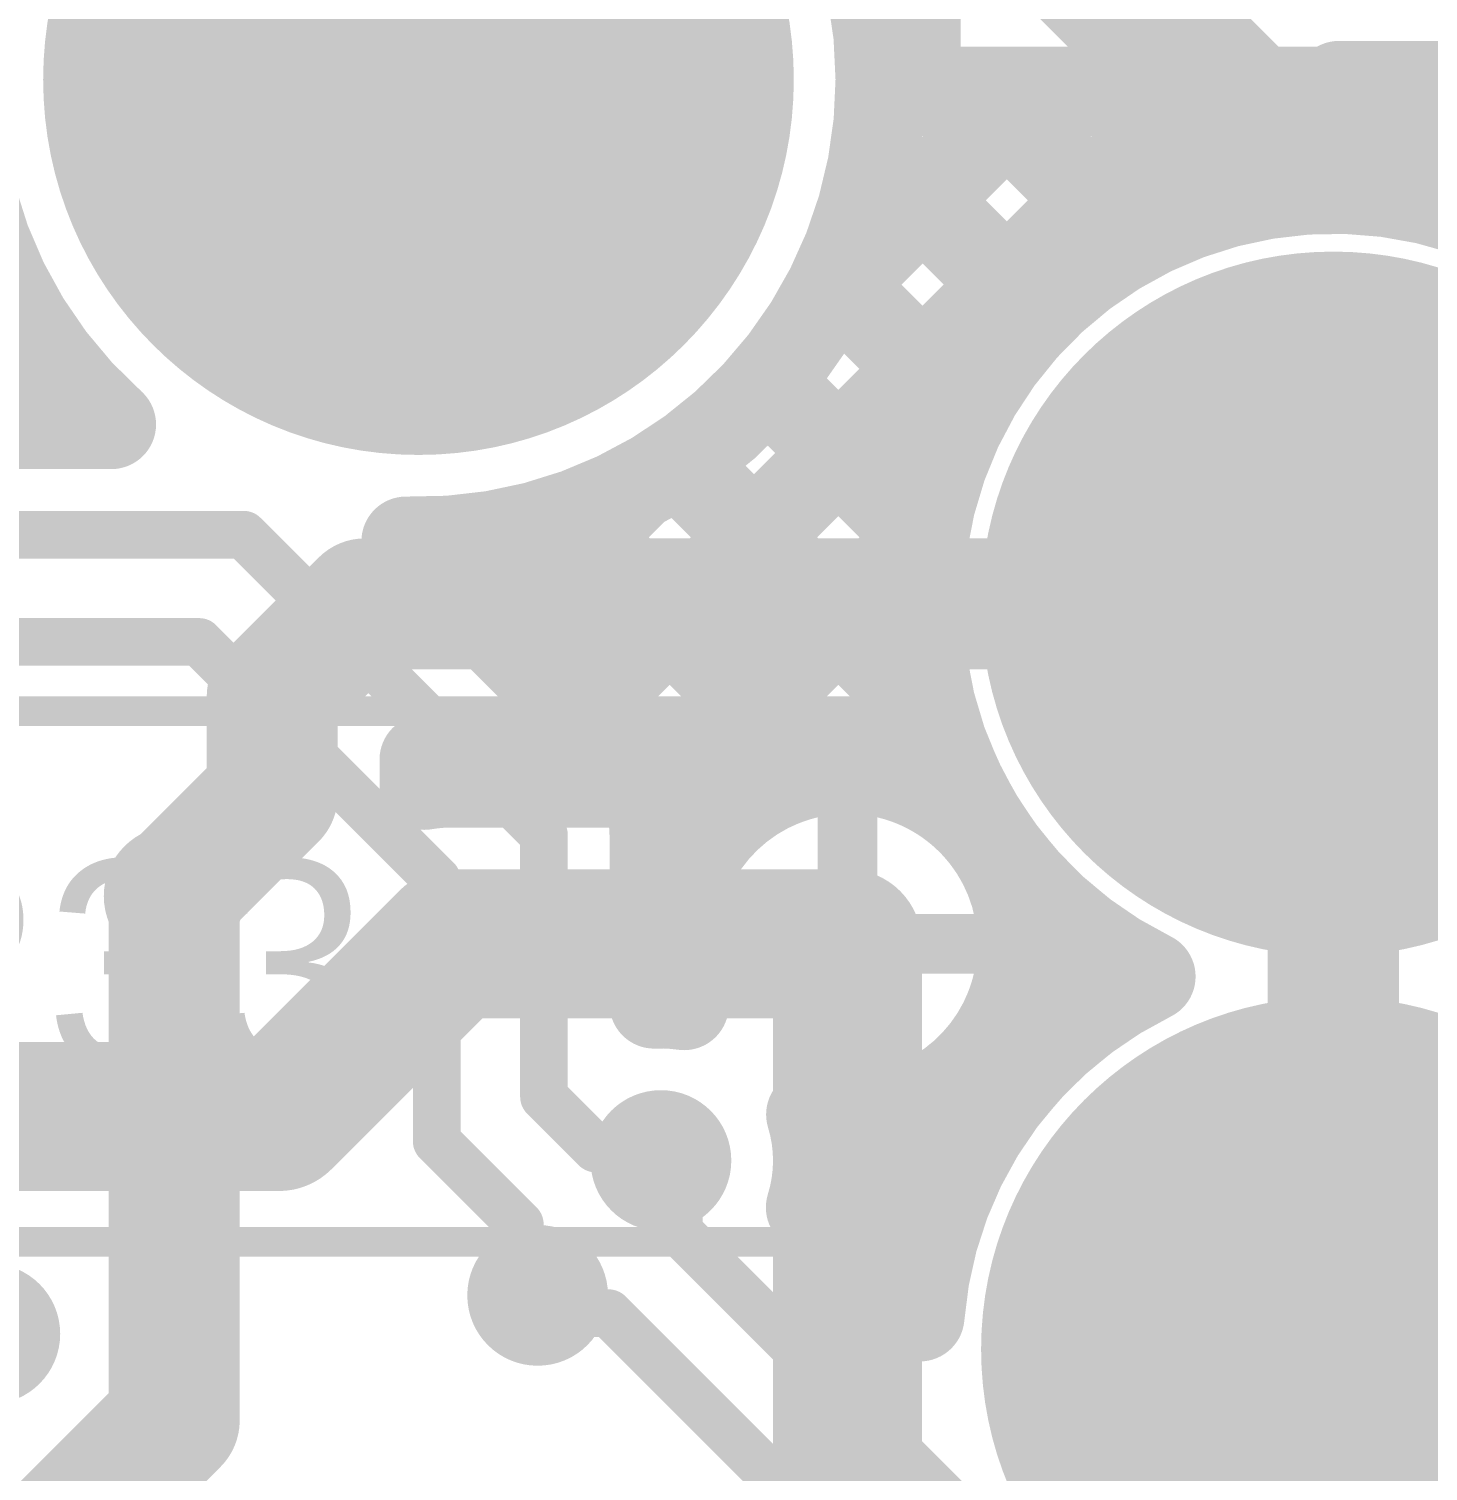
# Model space of a CAD drawing. Header units: millimetres. Extents: x -0.39 to 1.43, y -0.21 to 1.58.
# Drawn here: x 0.5706 to 0.8054, y 0.5745 to 0.8165 of the extents above; entities that cross this region are included whole.
import ezdxf

# ---------------------------------------------------------------- set-up
doc = ezdxf.new("R2010")
doc.units = ezdxf.units.MM
doc.header["$MEASUREMENT"] = 0
for name, color, linetype in [('BottomLayer', 5, 'Continuous'), ('BottomSolder', 6, 'Continuous'), ('MultiLayer', 9, 'Continuous'), ('PadHoleLayer', 156, 'Continuous'), ('TopLayer', 1, 'Continuous'), ('TopOverlay', 2, 'Continuous'), ('TopSolder', 216, 'Continuous'), ('ViaHoleLayer', 16, 'Continuous')]:
    doc.layers.add(name, color=color, linetype=linetype)
doc.styles.add('Arial', font='', dxfattribs={"height": 0.2})
doc.styles.get('Arial').set_extended_font_data('Arial')

# ---------------------------------------------------------------- blocks, each defined once
blk = doc.blocks.new('HY951180A_13')
at = {"layer": 'BottomLayer'}
h = blk.add_hatch(color=5, dxfattribs=at)
edge = h.paths.add_edge_path()
edge.add_arc((-0.31299, -0.05945), 0.05512, 0, 360)
at = {"layer": 'BottomSolder'}
h = blk.add_hatch(color=6, dxfattribs=at)
edge = h.paths.add_edge_path()
edge.add_arc((-0.225, 0.09409), 0.004, 0, 360)
h = blk.add_hatch(color=6, dxfattribs=at)
edge = h.paths.add_edge_path()
edge.add_arc((-0.31299, -0.05945), 0.05912, 0, 360)
at = {"layer": 'MultiLayer'}
h = blk.add_hatch(color=9, dxfattribs=at)
edge = h.paths.add_edge_path()
edge.add_arc((-0.31299, -0.05945), 0.05512, 0, 360)
at = {"layer": 'PadHoleLayer'}
h = blk.add_hatch(color=156, dxfattribs=at)
edge = h.paths.add_edge_path()
edge.add_arc((-0.225, 0.09409), 0.06299, 0, 360)
h = blk.add_hatch(color=156, dxfattribs=at)
edge = h.paths.add_edge_path()
edge.add_arc((-0.31299, -0.05945), 0.03209, 0, 360)
at = {"layer": 'TopLayer'}
h = blk.add_hatch(color=1, dxfattribs=at)
edge = h.paths.add_edge_path()
edge.add_arc((-0.31299, -0.05945), 0.05512, 0, 360)
at = {"layer": 'TopSolder'}
h = blk.add_hatch(color=216, dxfattribs=at)
edge = h.paths.add_edge_path()
edge.add_arc((-0.225, 0.09409), 0.004, 0, 360)
h = blk.add_hatch(color=216, dxfattribs=at)
edge = h.paths.add_edge_path()
edge.add_arc((-0.31299, -0.05945), 0.05912, 0, 360)
at = {"layer": 'TopOverlay', "const_width": 0.005}
blk.add_lwpolyline([(-0.331, 0.3605), (-0.331, 0.003)], dxfattribs=at)
at = {"layer": 'TopOverlay', "const_width": 0.0025}
blk.add_lwpolyline([(-0.33225, 0.003, 1), (-0.32975, 0.003, 1)], format="xyb", close=True, dxfattribs=at)
blk = doc.blocks.new('HY951180A_14')
at = {"layer": 'BottomLayer'}
h = blk.add_hatch(color=5, dxfattribs=at)
edge = h.paths.add_edge_path()
edge.add_arc((0.31299, -0.05945), 0.05512, 0, 360)
at = {"layer": 'BottomSolder'}
h = blk.add_hatch(color=6, dxfattribs=at)
edge = h.paths.add_edge_path()
edge.add_arc((0.31299, -0.05945), 0.05912, 0, 360)
at = {"layer": 'MultiLayer'}
h = blk.add_hatch(color=9, dxfattribs=at)
edge = h.paths.add_edge_path()
edge.add_arc((0.31299, -0.05945), 0.05512, 0, 360)
at = {"layer": 'PadHoleLayer'}
h = blk.add_hatch(color=156, dxfattribs=at)
edge = h.paths.add_edge_path()
edge.add_arc((0.31299, -0.05945), 0.03209, 0, 360)
at = {"layer": 'TopLayer'}
h = blk.add_hatch(color=1, dxfattribs=at)
edge = h.paths.add_edge_path()
edge.add_arc((0.31299, -0.05945), 0.05512, 0, 360)
at = {"layer": 'TopSolder'}
h = blk.add_hatch(color=216, dxfattribs=at)
edge = h.paths.add_edge_path()
edge.add_arc((0.31299, -0.05945), 0.05912, 0, 360)
at = {"layer": 'TopOverlay', "const_width": 0.005}
blk.add_lwpolyline([(0.331, 0.3605), (0.331, 0.003)], dxfattribs=at)
at = {"layer": 'TopOverlay', "const_width": 0.0025}
blk.add_lwpolyline([(0.32975, 0.003, 1), (0.33225, 0.003, 1)], format="xyb", close=True, dxfattribs=at)

msp = doc.modelspace()

# ---------------------------------------------------------------- hatches: boundary and pattern name
at = {"layer": 'BottomLayer'}
h = msp.add_hatch(color=5, dxfattribs=at)
edge = h.paths.add_edge_path()
edge.add_arc((0.595, 0.671), 0.01181, 0, 360)
h = msp.add_hatch(color=5, dxfattribs=at)
edge = h.paths.add_edge_path()
edge.add_arc((0.708, 0.663), 0.01181, 0, 360)
h = msp.add_hatch(color=5, dxfattribs=at)
edge = h.paths.add_edge_path()
edge.add_arc((0.67669, 0.62662), 0.01181, 0, 360)
h = msp.add_hatch(color=5, dxfattribs=at)
edge = h.paths.add_edge_path()
edge.add_arc((0.656, 0.604), 0.01181, 0, 360)
h = msp.add_hatch(color=5, dxfattribs=at)
edge = h.paths.add_edge_path()
edge.add_arc((0.56406, 0.59753), 0.01181, 0, 360)
at = {"layer": 'TopLayer'}
h = msp.add_hatch(color=1, dxfattribs=at)
edge = h.paths.add_edge_path()
edge.add_arc((0.595, 0.671), 0.01181, 0, 360)
h = msp.add_hatch(color=1, dxfattribs=at)
edge = h.paths.add_edge_path()
edge.add_arc((0.708, 0.663), 0.01181, 0, 360)
h = msp.add_hatch(color=1, dxfattribs=at)
edge = h.paths.add_edge_path()
edge.add_arc((0.67669, 0.62662), 0.01181, 0, 360)
h = msp.add_hatch(color=1, dxfattribs=at)
edge = h.paths.add_edge_path()
edge.add_arc((0.656, 0.604), 0.01181, 0, 360)
h = msp.add_hatch(color=1, dxfattribs=at)
edge = h.paths.add_edge_path()
edge.add_arc((0.56406, 0.59753), 0.01181, 0, 360)
at = {"layer": 'ViaHoleLayer'}
h = msp.add_hatch(color=16, dxfattribs=at)
edge = h.paths.add_edge_path()
edge.add_arc((0.595, 0.671), 0.00591, 0, 360)
h = msp.add_hatch(color=16, dxfattribs=at)
edge = h.paths.add_edge_path()
edge.add_arc((0.708, 0.663), 0.00591, 0, 360)
h = msp.add_hatch(color=16, dxfattribs=at)
edge = h.paths.add_edge_path()
edge.add_arc((0.67669, 0.62662), 0.00591, 0, 360)
h = msp.add_hatch(color=16, dxfattribs=at)
edge = h.paths.add_edge_path()
edge.add_arc((0.656, 0.604), 0.00591, 0, 360)

# ---------------------------------------------------------------- linework, layer by layer
at = {"layer": 'BottomLayer', "const_width": 0.015}
for points in [[(0.58446, 0.75014, -1.544376), (0.71349, 0.80801)], [(0.58446, 0.75014, -1.544376), (0.71349, 0.80801)], [(0.71349, 0.80801, -0.422093), (0.63392, 0.73054)], [(0.71349, 0.80801, -0.422093), (0.63392, 0.73054)], [(0.75892, 0.6575, -1.460666), (0.85432, 0.74552)], [(0.67014, 0.69432, -0.198912), (0.67556, 0.68124)], [(0.67014, 0.69432, -0.198912), (0.67556, 0.68124)], [(0.68058, 0.65264, -1.19919), (0.73731, 0.663)], [(0.73731, 0.663, -0.100273), (0.735, 0.65159)], [(0.735, 0.63824, -0.111639), (0.75892, 0.6575)], [(0.67556, 0.6529, -0.047883), (0.68058, 0.65264)]]:
    msp.add_lwpolyline(points, format="xyb", dxfattribs=at)
at = {"layer": 'BottomLayer'}
for points, const_width in [([(0.7195, 0.806), (0.7195, 0.885)], 0.015), ([(0.50124, 0.83741), (0.56824, 0.7704)], 0.015), ([(0.7116, 0.82504), (0.7195, 0.81714)], 0.015), ([(0.71349, 0.80893), (0.7195, 0.81495)], 0.015), ([(0.66279, 0.70167), (0.76712, 0.806)], 0.015), ([(0.66279, 0.70167), (0.76712, 0.806)], 0.015), ([(0.70437, 0.77153), (0.73884, 0.806)], 0.015), ([(0.7195, 0.806), (0.7905, 0.806)], 0.015), ([(0.73064, 0.806), (0.75575, 0.78088)], 0.015), ([(0.75892, 0.806), (0.77652, 0.7884)], 0.015), ([(0.77809, 0.78869), (0.79641, 0.807)], 0.015), ([(0.78721, 0.806), (0.8054, 0.7878)], 0.015), ([(0.7905, 0.807), (0.84733, 0.807)], 0.015), ([(0.80548, 0.78779), (0.82469, 0.807)], 0.015), ([(0.71253, 0.79582), (0.73972, 0.76864)], 0.015), ([(0.54156, 0.75014), (0.56606, 0.77464)], 0.015), ([(0.70577, 0.77429), (0.72783, 0.75224)], 0.015), ([(0.56984, 0.75014), (0.57722, 0.75752)], 0.015), ([(0.69455, 0.75724), (0.7208, 0.73099)], 0.015), ([(0.5161, 0.75014), (0.58446, 0.75014)], 0.015), ([(0.67957, 0.74393), (0.7226, 0.7009)], 0.015), ([(0.64865, 0.71581), (0.67248, 0.73964)], 0.015), ([(0.66067, 0.73455), (0.70329, 0.69193)], 0.015), ([(0.67503, 0.68563), (0.72087, 0.73147)], 0.015), ([(0.63392, 0.73054), (0.67014, 0.69432)], 0.015), ([(0.63641, 0.73052), (0.68534, 0.68159)], 0.015), ([(0.31081, 0.73164), (0.60666, 0.73164)], 0.008), ([(0.60666, 0.73164), (0.65706, 0.68124)], 0.008), ([(0.78954, 0.72002), (0.8885, 0.72002)], 0.022), ([(0.55, 0.71364), (0.5992, 0.71364)], 0.008), ([(0.5992, 0.71364), (0.63906, 0.67379)], 0.008), ([(0.70994, 0.69225), (0.72177, 0.70408)], 0.015), ([(0.708, 0.663), (0.708, 0.68481)], 0.01), ([(0.67556, 0.6529), (0.67556, 0.68124)], 0.015), ([(0.65706, 0.63732), (0.65706, 0.68124)], 0.008), ([(0.595, 0.583), (0.595, 0.671)], 0.022), ([(0.63906, 0.62986), (0.63906, 0.67379)], 0.008), ([(0.708, 0.55419), (0.708, 0.663)], 0.025), ([(0.73731, 0.66305), (0.74274, 0.66848)], 0.015), ([(0.67556, 0.66309), (0.67887, 0.65978)], 0.015), ([(0.67556, 0.65787), (0.67875, 0.66106)], 0.015), ([(0.68619, 0.663), (0.708, 0.663)], 0.01), ([(0.708, 0.663), (0.72981, 0.663)], 0.01), ([(0.73693, 0.65829), (0.74596, 0.64926)], 0.015), ([(0.735, 0.63824), (0.735, 0.65159)], 0.015), ([(0.65706, 0.63732), (0.66574, 0.62864)], 0.008), ([(0.63906, 0.62986), (0.65301, 0.61591)], 0.008), ([(0.66574, 0.62864), (0.67466, 0.62864)], 0.008), ([(0.67466, 0.62864), (0.67669, 0.62662)], 0.008), ([(0.65301, 0.60699), (0.65301, 0.61591)], 0.008), ([(0.65301, 0.60699), (0.656, 0.604)], 0.008), ([(0.54731, 0.53531), (0.595, 0.583)], 0.022)]:
    msp.add_lwpolyline(points, dxfattribs=dict(at, const_width=const_width))
for points, const_width in [([(0.71575, 0.81714, 1), (0.72325, 0.81714, 1)], 0.0075), ([(0.71575, 0.81495, 1), (0.72325, 0.81495, 1)], 0.0075), ([(0.70974, 0.80893, 1), (0.71724, 0.80893, 1)], 0.0075), ([(0.70974, 0.80801, 1), (0.71724, 0.80801, 1)], 0.0075), ([(0.70974, 0.80801, 1), (0.71724, 0.80801, 1)], 0.0075), ([(0.70974, 0.80801, 1), (0.71724, 0.80801, 1)], 0.0075), ([(0.70974, 0.80801, 1), (0.71724, 0.80801, 1)], 0.0075), ([(0.71575, 0.806, 1), (0.72325, 0.806, 1)], 0.0075), ([(0.71575, 0.806, 1), (0.72325, 0.806, 1)], 0.0075), ([(0.72689, 0.806, 1), (0.73439, 0.806, 1)], 0.0075), ([(0.73509, 0.806, 1), (0.74259, 0.806, 1)], 0.0075), ([(0.75517, 0.806, 1), (0.76267, 0.806, 1)], 0.0075), ([(0.76337, 0.806, 1), (0.77087, 0.806, 1)], 0.0075), ([(0.76337, 0.806, 1), (0.77087, 0.806, 1)], 0.0075), ([(0.78346, 0.806, 1), (0.79096, 0.806, 1)], 0.0075), ([(0.78675, 0.807, 1), (0.79425, 0.807, 1)], 0.0075), ([(0.78675, 0.806, 1), (0.79425, 0.806, 1)], 0.0075), ([(0.79266, 0.807, 1), (0.80016, 0.807, 1)], 0.0075), ([(0.70878, 0.79582, 1), (0.71628, 0.79582, 1)], 0.0075), ([(0.77277, 0.7884, 1), (0.78027, 0.7884, 1)], 0.0075), ([(0.77434, 0.78869, 1), (0.78184, 0.78869, 1)], 0.0075), ([(0.80165, 0.7878, 1), (0.80915, 0.7878, 1)], 0.0075), ([(0.80173, 0.78779, 1), (0.80923, 0.78779, 1)], 0.0075), ([(0.752, 0.78088, 1), (0.7595, 0.78088, 1)], 0.0075), ([(0.56231, 0.77464, 1), (0.56981, 0.77464, 1)], 0.0075), ([(0.70202, 0.77429, 1), (0.70952, 0.77429, 1)], 0.0075), ([(0.56449, 0.7704, 1), (0.57199, 0.7704, 1)], 0.0075), ([(0.70062, 0.77153, 1), (0.70812, 0.77153, 1)], 0.0075), ([(0.73597, 0.76864, 1), (0.74347, 0.76864, 1)], 0.0075), ([(0.57347, 0.75752, 1), (0.58097, 0.75752, 1)], 0.0075), ([(0.6908, 0.75724, 1), (0.6983, 0.75724, 1)], 0.0075), ([(0.56609, 0.75014, 1), (0.57359, 0.75014, 1)], 0.0075), ([(0.58071, 0.75014, 1), (0.58821, 0.75014, 1)], 0.0075), ([(0.58071, 0.75014, 1), (0.58821, 0.75014, 1)], 0.0075), ([(0.58071, 0.75014, 1), (0.58821, 0.75014, 1)], 0.0075), ([(0.72408, 0.75224, 1), (0.73158, 0.75224, 1)], 0.0075), ([(0.67582, 0.74393, 1), (0.68332, 0.74393, 1)], 0.0075), ([(0.66873, 0.73964, 1), (0.67623, 0.73964, 1)], 0.0075), ([(0.65692, 0.73455, 1), (0.66442, 0.73455, 1)], 0.0075), ([(0.71705, 0.73099, 1), (0.72455, 0.73099, 1)], 0.0075), ([(0.71712, 0.73147, 1), (0.72462, 0.73147, 1)], 0.0075), ([(0.63017, 0.73054, 1), (0.63767, 0.73054, 1)], 0.0075), ([(0.63017, 0.73054, 1), (0.63767, 0.73054, 1)], 0.0075), ([(0.63017, 0.73054, 1), (0.63767, 0.73054, 1)], 0.0075), ([(0.63266, 0.73052, 1), (0.64016, 0.73052, 1)], 0.0075), ([(0.60466, 0.73164, 1), (0.60866, 0.73164, 1)], 0.004), ([(0.60466, 0.73164, 1), (0.60866, 0.73164, 1)], 0.004), ([(0.78404, 0.72002, 1), (0.79504, 0.72002, 1)], 0.011), ([(0.6449, 0.71581, 1), (0.6524, 0.71581, 1)], 0.0075), ([(0.5972, 0.71364, 1), (0.6012, 0.71364, 1)], 0.004), ([(0.5972, 0.71364, 1), (0.6012, 0.71364, 1)], 0.004), ([(0.71802, 0.70408, 1), (0.72552, 0.70408, 1)], 0.0075), ([(0.65904, 0.70167, 1), (0.66654, 0.70167, 1)], 0.0075), ([(0.65904, 0.70167, 1), (0.66654, 0.70167, 1)], 0.0075), ([(0.71885, 0.7009, 1), (0.72635, 0.7009, 1)], 0.0075), ([(0.66639, 0.69432, 1), (0.67389, 0.69432, 1)], 0.0075), ([(0.66639, 0.69432, 1), (0.67389, 0.69432, 1)], 0.0075), ([(0.66639, 0.69432, 1), (0.67389, 0.69432, 1)], 0.0075), ([(0.70619, 0.69225, 1), (0.71369, 0.69225, 1)], 0.0075), ([(0.69954, 0.69193, 1), (0.70704, 0.69193, 1)], 0.0075), ([(0.67128, 0.68563, 1), (0.67878, 0.68563, 1)], 0.0075), ([(0.7055, 0.68481, 1), (0.7105, 0.68481, 1)], 0.005), ([(0.67181, 0.68124, 1), (0.67931, 0.68124, 1)], 0.0075), ([(0.67181, 0.68124, 1), (0.67931, 0.68124, 1)], 0.0075), ([(0.67181, 0.68124, 1), (0.67931, 0.68124, 1)], 0.0075), ([(0.68159, 0.68159, 1), (0.68909, 0.68159, 1)], 0.0075), ([(0.65506, 0.68124, 1), (0.65906, 0.68124, 1)], 0.004), ([(0.65506, 0.68124, 1), (0.65906, 0.68124, 1)], 0.004), ([(0.5895, 0.671, 1), (0.6005, 0.671, 1)], 0.011), ([(0.63706, 0.67379, 1), (0.64106, 0.67379, 1)], 0.004), ([(0.63706, 0.67379, 1), (0.64106, 0.67379, 1)], 0.004), ([(0.70175, 0.663, 1), (0.71425, 0.663, 1)], 0.0125), ([(0.73899, 0.66848, 1), (0.74649, 0.66848, 1)], 0.0075), ([(0.67181, 0.66309, 1), (0.67931, 0.66309, 1)], 0.0075), ([(0.73356, 0.66305, 1), (0.74106, 0.66305, 1)], 0.0075), ([(0.73356, 0.663, 1), (0.74106, 0.663, 1)], 0.0075), ([(0.73356, 0.663, 1), (0.74106, 0.663, 1)], 0.0075), ([(0.675, 0.66106, 1), (0.6825, 0.66106, 1)], 0.0075), ([(0.68369, 0.663, 1), (0.68869, 0.663, 1)], 0.005), ([(0.7055, 0.663, 1), (0.7105, 0.663, 1)], 0.005), ([(0.7055, 0.663, 1), (0.7105, 0.663, 1)], 0.005), ([(0.7055, 0.663, 1), (0.7105, 0.663, 1)], 0.005), ([(0.72731, 0.663, 1), (0.73231, 0.663, 1)], 0.005), ([(0.67512, 0.65978, 1), (0.68262, 0.65978, 1)], 0.0075), ([(0.73318, 0.65829, 1), (0.74068, 0.65829, 1)], 0.0075), ([(0.67181, 0.65787, 1), (0.67931, 0.65787, 1)], 0.0075), ([(0.75517, 0.6575, 1), (0.76267, 0.6575, 1)], 0.0075), ([(0.75517, 0.6575, 1), (0.76267, 0.6575, 1)], 0.0075), ([(0.67181, 0.6529, 1), (0.67931, 0.6529, 1)], 0.0075), ([(0.67181, 0.6529, 1), (0.67931, 0.6529, 1)], 0.0075), ([(0.67683, 0.65264, 1), (0.68433, 0.65264, 1)], 0.0075), ([(0.67683, 0.65264, 1), (0.68433, 0.65264, 1)], 0.0075), ([(0.73125, 0.65159, 1), (0.73875, 0.65159, 1)], 0.0075), ([(0.73125, 0.65159, 1), (0.73875, 0.65159, 1)], 0.0075), ([(0.74221, 0.64926, 1), (0.7497, 0.64926, 1)], 0.0075), ([(0.73125, 0.63824, 1), (0.73875, 0.63824, 1)], 0.0075), ([(0.73125, 0.63824, 1), (0.73875, 0.63824, 1)], 0.0075), ([(0.65506, 0.63732, 1), (0.65906, 0.63732, 1)], 0.004), ([(0.65506, 0.63732, 1), (0.65906, 0.63732, 1)], 0.004), ([(0.63706, 0.62986, 1), (0.64106, 0.62986, 1)], 0.004), ([(0.63706, 0.62986, 1), (0.64106, 0.62986, 1)], 0.004), ([(0.66374, 0.62864, 1), (0.66774, 0.62864, 1)], 0.004), ([(0.66374, 0.62864, 1), (0.66774, 0.62864, 1)], 0.004), ([(0.67266, 0.62864, 1), (0.67666, 0.62864, 1)], 0.004), ([(0.67266, 0.62864, 1), (0.67666, 0.62864, 1)], 0.004), ([(0.67469, 0.62662, 1), (0.67869, 0.62662, 1)], 0.004), ([(0.65101, 0.61591, 1), (0.65501, 0.61591, 1)], 0.004), ([(0.65101, 0.61591, 1), (0.65501, 0.61591, 1)], 0.004), ([(0.65101, 0.60699, 1), (0.65501, 0.60699, 1)], 0.004), ([(0.65101, 0.60699, 1), (0.65501, 0.60699, 1)], 0.004), ([(0.654, 0.604, 1), (0.658, 0.604, 1)], 0.004), ([(0.5895, 0.583, 1), (0.6005, 0.583, 1)], 0.011), ([(0.5895, 0.583, 1), (0.6005, 0.583, 1)], 0.011)]:
    msp.add_lwpolyline(points, format="xyb", close=True, dxfattribs=dict(at, const_width=const_width))
at = {"layer": 'TopLayer'}
for points, const_width in [([(0.58619, 0.99), (0.77909, 0.7971)], 0.025), ([(0.77909, 0.7971), (0.88652, 0.7971)], 0.025), ([(0.61146, 0.70446), (0.62702, 0.72002)], 0.022), ([(0.62702, 0.72002), (0.78954, 0.72002)], 0.022), ([(0.78954, 0.59498), (0.78954, 0.72002)], 0.022), ([(0.61146, 0.6879), (0.61146, 0.70446)], 0.022), ([(0.63758, 0.69452), (0.72476, 0.69452)], 0.015), ([(0.64413, 0.69452), (0.64865, 0.69)], 0.015), ([(0.65112, 0.69), (0.65564, 0.69452)], 0.015), ([(0.65112, 0.69), (0.65564, 0.69452)], 0.015), ([(0.67242, 0.69452), (0.67693, 0.69)], 0.015), ([(0.67941, 0.69), (0.68392, 0.69452)], 0.015), ([(0.7007, 0.69452), (0.70329, 0.69193)], 0.015), ([(0.70994, 0.69225), (0.71221, 0.69452)], 0.015), ([(0.63696, 0.68961), (0.63696, 0.6939)], 0.015), ([(0.595, 0.67144), (0.61146, 0.6879)], 0.022), ([(0.64156, 0.69), (0.69659, 0.69)], 0.015), ([(0.708, 0.663), (0.708, 0.68481)], 0.01), ([(0.595, 0.671), (0.595, 0.67144)], 0.022), ([(0.61256, 0.634), (0.64156, 0.663)], 0.025), ([(0.64156, 0.663), (0.708, 0.663)], 0.025), ([(0.73731, 0.66305), (0.74274, 0.66848)], 0.015), ([(0.708, 0.663), (0.72981, 0.663)], 0.01), ([(0.708, 0.64119), (0.708, 0.663)], 0.01), ([(0.73693, 0.65829), (0.74596, 0.64926)], 0.015), ([(0.527, 0.634), (0.61256, 0.634)], 0.025), ([(0.72659, 0.64034), (0.73231, 0.63462)], 0.015), ([(0.70478, 0.63387), (0.72305, 0.6156)], 0.015), ([(0.70292, 0.62866), (0.70795, 0.63369)], 0.015), ([(0.67669, 0.62662), (0.67968, 0.62363)], 0.008), ([(0.71154, 0.609), (0.72603, 0.62349)], 0.015), ([(0.67968, 0.6147), (0.67968, 0.62363)], 0.008), ([(0.7018, 0.61875), (0.72014, 0.60041)], 0.015), ([(0.67968, 0.6147), (0.72799, 0.56639)], 0.008), ([(0.656, 0.604), (0.65899, 0.60101)], 0.008), ([(0.65899, 0.60101), (0.66791, 0.60101)], 0.008), ([(0.66791, 0.60101), (0.70999, 0.55893)], 0.008)]:
    msp.add_lwpolyline(points, dxfattribs=dict(at, const_width=const_width))
for points, const_width in [([(0.77284, 0.7971, 1), (0.78534, 0.7971, 1)], 0.0125), ([(0.77284, 0.7971, 1), (0.78534, 0.7971, 1)], 0.0125), ([(0.62152, 0.72002, 1), (0.63252, 0.72002, 1)], 0.011), ([(0.62152, 0.72002, 1), (0.63252, 0.72002, 1)], 0.011), ([(0.78404, 0.72002, 1), (0.79504, 0.72002, 1)], 0.011), ([(0.78404, 0.72002, 1), (0.79504, 0.72002, 1)], 0.011), ([(0.60596, 0.70446, 1), (0.61696, 0.70446, 1)], 0.011), ([(0.60596, 0.70446, 1), (0.61696, 0.70446, 1)], 0.011), ([(0.63383, 0.69452, 1), (0.64133, 0.69452, 1)], 0.0075), ([(0.64038, 0.69452, 1), (0.64788, 0.69452, 1)], 0.0075), ([(0.65189, 0.69452, 1), (0.65939, 0.69452, 1)], 0.0075), ([(0.65189, 0.69452, 1), (0.65939, 0.69452, 1)], 0.0075), ([(0.66867, 0.69452, 1), (0.67617, 0.69452, 1)], 0.0075), ([(0.68017, 0.69452, 1), (0.68767, 0.69452, 1)], 0.0075), ([(0.69695, 0.69452, 1), (0.70445, 0.69452, 1)], 0.0075), ([(0.70846, 0.69452, 1), (0.71596, 0.69452, 1)], 0.0075), ([(0.72101, 0.69452, 1), (0.72851, 0.69452, 1)], 0.0075), ([(0.72101, 0.69452, 1), (0.72851, 0.69452, 1)], 0.0075), ([(0.63321, 0.6939, 1), (0.64071, 0.6939, 1)], 0.0075), ([(0.70619, 0.69225, 1), (0.71369, 0.69225, 1)], 0.0075), ([(0.60596, 0.6879, 1), (0.61696, 0.6879, 1)], 0.011), ([(0.60596, 0.6879, 1), (0.61696, 0.6879, 1)], 0.011), ([(0.63321, 0.68961, 1), (0.64071, 0.68961, 1)], 0.0075), ([(0.63321, 0.68961, 1), (0.64071, 0.68961, 1)], 0.0075), ([(0.63321, 0.68961, 1), (0.64071, 0.68961, 1)], 0.0075), ([(0.63781, 0.69, 1), (0.64531, 0.69, 1)], 0.0075), ([(0.63781, 0.69, 1), (0.64531, 0.69, 1)], 0.0075), ([(0.63781, 0.69, 1), (0.64531, 0.69, 1)], 0.0075), ([(0.6449, 0.69, 1), (0.6524, 0.69, 1)], 0.0075), ([(0.64737, 0.69, 1), (0.65487, 0.69, 1)], 0.0075), ([(0.64737, 0.69, 1), (0.65487, 0.69, 1)], 0.0075), ([(0.67318, 0.69, 1), (0.68068, 0.69, 1)], 0.0075), ([(0.67566, 0.69, 1), (0.68316, 0.69, 1)], 0.0075), ([(0.69284, 0.69, 1), (0.70034, 0.69, 1)], 0.0075), ([(0.69284, 0.69, 1), (0.70034, 0.69, 1)], 0.0075), ([(0.69954, 0.69193, 1), (0.70704, 0.69193, 1)], 0.0075), ([(0.7055, 0.68481, 1), (0.7105, 0.68481, 1)], 0.005), ([(0.5895, 0.67144, 1), (0.6005, 0.67144, 1)], 0.011), ([(0.5895, 0.67144, 1), (0.6005, 0.67144, 1)], 0.011), ([(0.5895, 0.671, 1), (0.6005, 0.671, 1)], 0.011), ([(0.63531, 0.663, 1), (0.64781, 0.663, 1)], 0.0125), ([(0.63531, 0.663, 1), (0.64781, 0.663, 1)], 0.0125), ([(0.70175, 0.663, 1), (0.71425, 0.663, 1)], 0.0125), ([(0.73899, 0.66848, 1), (0.74649, 0.66848, 1)], 0.0075), ([(0.73356, 0.66305, 1), (0.74106, 0.66305, 1)], 0.0075), ([(0.73356, 0.663, 1), (0.74106, 0.663, 1)], 0.0075), ([(0.73356, 0.663, 1), (0.74106, 0.663, 1)], 0.0075), ([(0.7055, 0.663, 1), (0.7105, 0.663, 1)], 0.005), ([(0.7055, 0.663, 1), (0.7105, 0.663, 1)], 0.005), ([(0.7055, 0.663, 1), (0.7105, 0.663, 1)], 0.005), ([(0.72731, 0.663, 1), (0.73231, 0.663, 1)], 0.005), ([(0.73318, 0.65829, 1), (0.74068, 0.65829, 1)], 0.0075), ([(0.75517, 0.6575, 1), (0.76267, 0.6575, 1)], 0.0075), ([(0.75517, 0.6575, 1), (0.76267, 0.6575, 1)], 0.0075), ([(0.74221, 0.64926, 1), (0.7497, 0.64926, 1)], 0.0075), ([(0.60631, 0.634, 1), (0.61881, 0.634, 1)], 0.0125), ([(0.60631, 0.634, 1), (0.61881, 0.634, 1)], 0.0125), ([(0.7055, 0.64119, 1), (0.7105, 0.64119, 1)], 0.005), ([(0.72284, 0.64034, 1), (0.73034, 0.64034, 1)], 0.0075), ([(0.69809, 0.63434, 1), (0.70559, 0.63434, 1)], 0.0075), ([(0.69809, 0.63434, 1), (0.70559, 0.63434, 1)], 0.0075), ([(0.70103, 0.63387, 1), (0.70853, 0.63387, 1)], 0.0075), ([(0.72856, 0.63462, 1), (0.73606, 0.63462, 1)], 0.0075), ([(0.7042, 0.63369, 1), (0.7117, 0.63369, 1)], 0.0075), ([(0.69917, 0.62866, 1), (0.70667, 0.62866, 1)], 0.0075), ([(0.69925, 0.62662, 1), (0.70675, 0.62662, 1)], 0.0075), ([(0.69925, 0.62662, 1), (0.70675, 0.62662, 1)], 0.0075), ([(0.67469, 0.62662, 1), (0.67869, 0.62662, 1)], 0.004), ([(0.72228, 0.62349, 1), (0.72978, 0.62349, 1)], 0.0075), ([(0.67768, 0.62363, 1), (0.68168, 0.62363, 1)], 0.004), ([(0.67768, 0.62363, 1), (0.68168, 0.62363, 1)], 0.004), ([(0.69805, 0.61875, 1), (0.70555, 0.61875, 1)], 0.0075), ([(0.69805, 0.61875, 1), (0.70555, 0.61875, 1)], 0.0075), ([(0.7193, 0.6156, 1), (0.7268, 0.6156, 1)], 0.0075), ([(0.67768, 0.6147, 1), (0.68168, 0.6147, 1)], 0.004), ([(0.67768, 0.6147, 1), (0.68168, 0.6147, 1)], 0.004), ([(0.70779, 0.609, 1), (0.71529, 0.609, 1)], 0.0075), ([(0.654, 0.604, 1), (0.658, 0.604, 1)], 0.004), ([(0.71639, 0.60041, 1), (0.72389, 0.60041, 1)], 0.0075), ([(0.71639, 0.60041, 1), (0.72389, 0.60041, 1)], 0.0075), ([(0.78404, 0.59498, 1), (0.79504, 0.59498, 1)], 0.011), ([(0.65699, 0.60101, 1), (0.66099, 0.60101, 1)], 0.004), ([(0.65699, 0.60101, 1), (0.66099, 0.60101, 1)], 0.004), ([(0.66591, 0.60101, 1), (0.66991, 0.60101, 1)], 0.004), ([(0.66591, 0.60101, 1), (0.66991, 0.60101, 1)], 0.004)]:
    msp.add_lwpolyline(points, format="xyb", close=True, dxfattribs=dict(at, const_width=const_width))
at = {"layer": 'TopLayer', "const_width": 0.015}
for points in [[(0.75892, 0.6575, -0.187212), (0.72476, 0.69452)], [(0.69659, 0.69, -0.536782), (0.73731, 0.663)], [(0.63696, 0.68961, -0.042844), (0.64156, 0.69)], [(0.63696, 0.68961, -0.042844), (0.64156, 0.69)], [(0.73731, 0.663, -0.477682), (0.70184, 0.63434)], [(0.72014, 0.60041, -0.265275), (0.75892, 0.6575)], [(0.70184, 0.63434, -0.074652), (0.703, 0.62662)], [(0.703, 0.62662, -0.076077), (0.7018, 0.61875)]]:
    msp.add_lwpolyline(points, format="xyb", dxfattribs=at)

# ---------------------------------------------------------------- block references
at = {"rotation": 90}
for name, p in [('HY951180A_13', (0.73009, 1.03301)), ('HY951180A_14', (0.73009, 0.28198))]:
    msp.add_blockref(name, p, dxfattribs=at)

# ---------------------------------------------------------------- texts
at = {"layer": 'TopOverlay', "style": 'Arial'}
msp.add_text('R33', height=0.035, dxfattribs=at).set_placement((0.538, 0.642))

doc.saveas('drawing.dxf')
